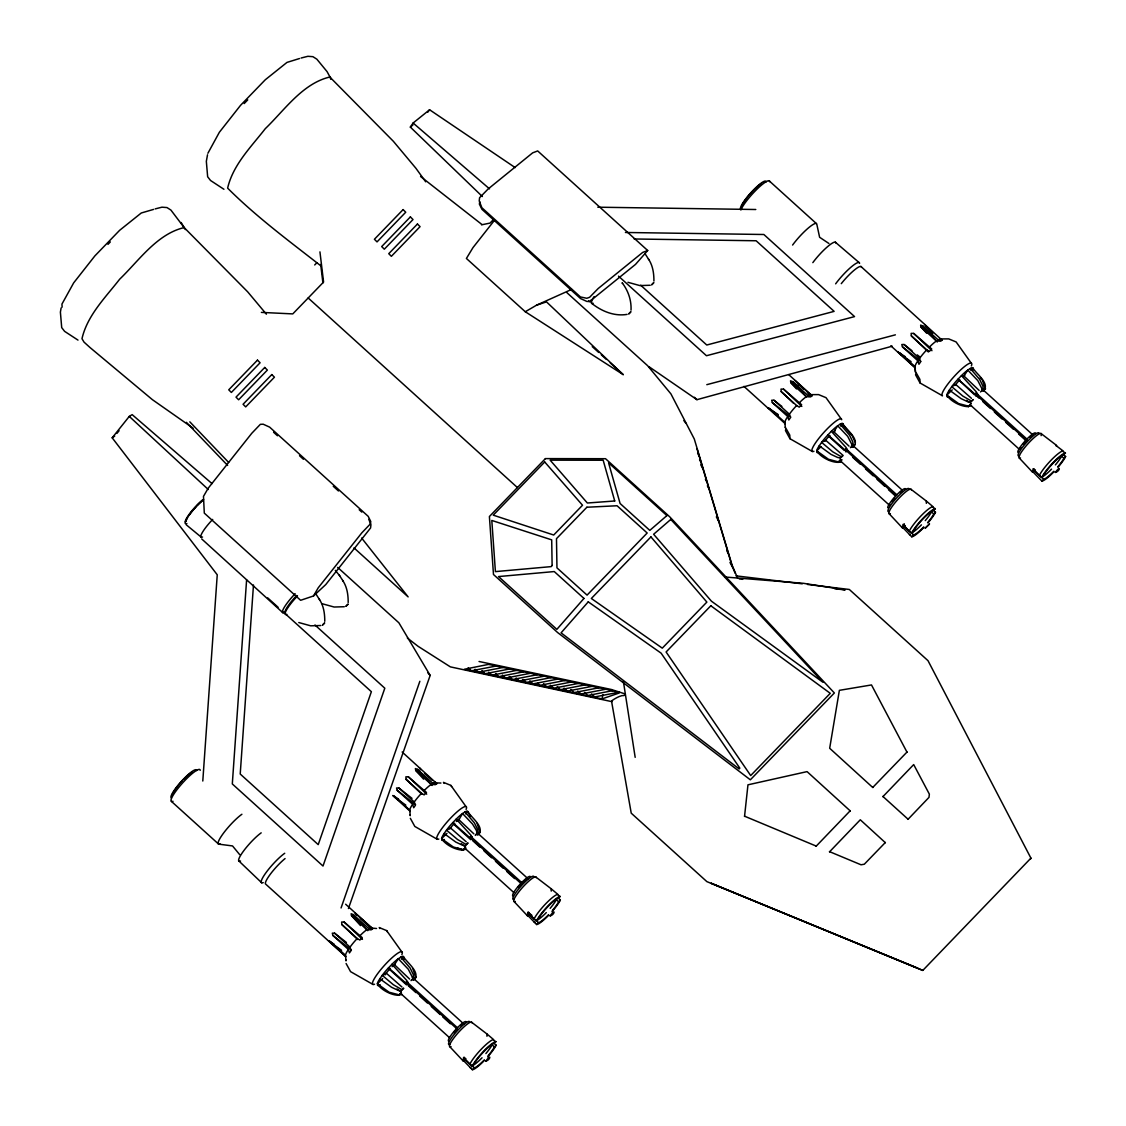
<?xml version="1.0" encoding="UTF-8"?>
<svg xmlns="http://www.w3.org/2000/svg" width="1126" height="1126" viewBox="0 0 1126 1126"><rect width="100%" height="100%" fill="white"/><g stroke="black" fill="none" stroke-linecap="round" stroke-linejoin="round"><path stroke-width="1.5" d="M202.793 781.022L217.248 574.795L112.192 437.817L129.279 416.395L132.164 414.635L211.998 483.603M246.608 579.834L232.308 783.949L323.007 866.035L384.81 688.211L314.97 625M253.477 584.985L240.218 774.026L318.222 844.627L371.369 691.688L283.273 611.953M458.662 820.08L462.561 813.549L465.038 811.93A14.596 2.66 -47.9 0 1 467.754 811.579L470.682 816.42M744.539 816.434L747.96 784.822L807.075 771.62L850.271 810.945M391.947 964.292L406.627 980.324L407.922 982.435L406.486 984.856L389.469 969.345L388.512 967.853L391.947 964.292A14.596 2.66 -47.9 0 1 398.308 958.747L400.786 957.128A14.596 2.66 -47.9 0 1 403.516 956.762L404.276 959.253M456.199 819.109L470.879 835.14L472.16 837.237L470.738 839.658L453.722 824.162L452.765 822.656L456.199 819.109A14.596 2.66 -47.9 0 1 462.561 813.549L472.554 824.077L476.34 830.369L477.1 832.93L475.285 835.422M847.301 449.485L845.865 451.92L847.498 450.231L846.006 447.388L831.326 431.357L827.892 434.918A14.596 2.66 -47.9 0 0 821.628 442.391L819.235 445.812A14.596 2.66 -47.9 0 0 816.744 450.85C820.094 456.734 830.65 462.476 838.307 462.35L840.742 459.887M971.217 403.474L968.43 406.627C960.774 406.767 950.217 401.011 946.853 395.127A14.596 2.66 -47.9 0 1 949.359 390.103L951.752 386.682A14.596 2.66 -47.9 0 1 958.001 379.195L961.449 375.634L976.129 391.679L977.41 393.776L975.989 396.197L976.805 395.493M907.049 752.267L871.496 684.946L839.377 690.337L829.679 748.269L872.861 787.595M479.775 201.779L479.38 204.116L481.956 209.337L580.537 298.559L586.956 301.472L589.799 301.36L635.528 264.385L647.703 250.521L537.679 150.94L532.668 152.84L488.149 188.971L479.577 197.726L479.226 200.921L481.872 207.733L580.453 296.954L586.787 298.277L589.602 297.306L598.173 288.538L642.693 252.421L647.703 250.521M61.128 307.947L60.396 312.127L61.705 327.61L64.59 331.34L77.99 340.108M207.522 154.783L206.339 161.314L207.648 176.754L210.534 180.484L223.919 189.267M397.07 988.952L401.335 992.217L398.928 995.285L401.363 992.822M413.495 980.296C421.842 973.089 406.753 962.575 403.516 956.762L401.377 959.07M461.322 843.768L465.587 847.033L463.18 850.088L465.615 847.639M477.748 835.098C486.08 827.892 471.006 817.377 467.754 811.579L465.629 813.887M464.376 1057.3L464.475 1059.397L471.766 1065.843M486.981 1036.272L486.868 1033.907L471.484 1022.141M528.615 912.116L528.727 914.213L536.004 920.646M551.233 891.088L551.121 888.724L535.737 876.943M842.755 425.966A14.596 2.66 -47.9 0 0 842.952 425.093L842.881 423.826A14.596 2.66 -47.9 0 0 840.165 424.192L837.688 425.797A14.596 2.66 -47.9 0 0 831.326 431.357M840.714 459.281L838.307 462.35M903.756 524.364L903.854 526.461L911.131 532.894M904.319 523.843L904.009 525.195L905.262 525.715M926.36 503.336L926.248 500.971L910.864 489.191M970.837 403.558L968.43 406.627M983.8 390.778C989.993 383.093 976.27 374.057 973.005 368.103A14.596 2.66 -47.9 0 0 970.288 368.469L967.797 370.088A14.596 2.66 -47.9 0 0 961.449 375.634M1033.865 468.641L1033.978 470.738L1041.254 477.185M601.988 698.908L619.328 692.969L611.39 690.407L488.529 664.396L464.348 669.252L601.988 698.908L602.931 694.812M341.065 907.978L419.857 681.272M348.427 908.541L430.16 675.417L398.885 622.805L337.673 567.405M376.548 928.5L371.805 928.106A16.13 2.942 -47.9 0 0 368.652 928.528L353.212 914.565L351.115 913.735L351.523 915.663L360.489 925.572M922.799 970.415L711.294 883.305L922.799 970.415L1030.923 858.139L928.007 660.68L849.328 589.475L807.497 584.45M1030.431 859.18L1030.923 858.139M548.601 914.678A16.468 2.998 -47.9 0 1 538.735 922.687L534.118 918.971L534.822 917.549A18.804 3.42 -47.9 0 1 557.117 894.523L560.185 896.507L558.046 898.337A16.468 2.998 -47.9 0 0 538.538 918.506L536.426 921.054L537.13 919.646A18.804 3.42 -47.9 0 1 559.425 896.606L560.185 896.507M484.349 1059.876A16.468 2.998 -47.9 0 1 474.482 1067.87L469.88 1064.154L470.584 1062.747A18.804 3.42 -47.9 0 1 492.864 1039.706L495.933 1041.691L493.807 1043.52A16.468 2.998 -47.9 0 0 474.285 1063.704L472.188 1066.252L472.878 1064.83A18.804 3.42 -47.9 0 1 495.173 1041.789L495.933 1041.691M558.046 897.872L560.354 899.955L558.257 902.503A16.468 2.998 -47.9 0 1 552.444 910.441M560.354 899.955L559.65 901.377A18.804 3.42 -47.9 0 1 551.951 911.666M493.793 1043.056L496.102 1045.139L494.004 1047.701A16.468 2.998 -47.9 0 1 488.191 1055.639M496.102 1045.139L495.398 1046.561A18.804 3.42 -47.9 0 1 487.699 1056.864M923.728 526.926A16.468 2.998 -47.9 0 1 913.862 534.934L909.259 531.219L909.949 529.811A18.804 3.42 -47.9 0 1 932.244 506.77L935.312 508.755L933.173 510.585A16.468 2.998 -47.9 0 0 913.665 530.754L911.553 533.302L912.257 531.894A18.804 3.42 -47.9 0 1 934.552 508.853L935.312 508.755M933.173 510.12L935.481 512.203L933.384 514.751A16.468 2.998 -47.9 0 1 927.571 522.703M935.481 512.203L934.777 513.625A18.804 3.42 -47.9 0 1 928.134 522.689M1053.852 471.217A16.468 2.998 -47.9 0 1 1043.985 479.212L1039.368 475.51L1040.072 474.088A18.804 3.42 -47.9 0 1 1062.367 451.047L1065.435 453.032L1063.296 454.862A16.468 2.998 -47.9 0 0 1043.774 475.045L1041.677 477.593L1042.38 476.171A18.804 3.42 -47.9 0 1 1064.675 453.145L1065.435 453.032M1063.296 454.397L1065.604 456.494L1063.507 459.042A16.468 2.998 -47.9 0 1 1057.68 466.98M1065.604 456.494L1064.9 457.902A18.804 3.42 -47.9 0 1 1058.257 466.966M410.202 814.802L410.244 815.674L409.751 810.101A16.13 2.942 -47.9 0 1 412.637 804.288L397.211 790.311L396.549 787.989L398.843 787.975L412.003 798.348M345.949 959.985L345.992 960.858L345.499 955.298A16.13 2.942 -47.9 0 1 348.384 949.471L332.958 935.509L332.297 933.173L334.591 933.173L346.442 942.49M785.329 427.05L785.371 427.922L784.878 422.363A16.13 2.942 -47.9 0 1 787.764 416.536L772.337 402.573L771.676 400.237L773.97 400.237L781.866 406.444M207.902 153.263L219.359 132.277L240.556 105.323L265.3 79.749L286.975 62.409L299.516 58.524M313.507 595.964L318.222 587.814L361.812 532.851L370.384 523.9L370.778 521.563L368.202 516.341L269.621 427.12L263.202 424.206L260.345 424.333L251.788 433.271L208.183 488.234L203.482 496.383L204.299 513.118L300.614 600.299L313.507 595.964L325.794 584.535L370.581 527.953L370.933 524.758L368.807 519.325M463.18 850.088C455.523 850.229 444.967 844.486 441.617 838.603A14.596 2.66 -47.9 0 1 444.108 833.564L446.501 830.143A14.596 2.66 -47.9 0 1 452.765 822.656L470.865 838.588M465.094 845.696L467.867 843.092L465.094 845.696L462.462 845.204L455.819 842.093L444.108 833.564M398.928 995.285C391.285 995.412 380.729 989.67 377.365 983.786A14.596 2.66 -47.9 0 1 379.856 978.761L382.249 975.341A14.596 2.66 -47.9 0 1 388.512 967.853L406.613 983.786M385.05 974.919L386.274 973.174A7.446 1.351 -47.9 0 1 389.469 969.345L390.342 968.402M400.842 990.894L403.615 988.29L400.842 990.894L398.224 990.387L391.566 987.277L379.856 978.761M819.235 445.812L830.946 454.341L837.603 457.452L840.221 457.958L842.994 455.354L825.654 440.238L821.628 442.391L832.733 451.793L841.136 456.649M970.345 402.235L973.117 399.631L970.345 402.235L967.713 401.729L961.069 398.618L949.359 390.103M476.467 834.662L478.043 832.325L477.621 829.524L474.398 822.881L465.038 811.93M412.215 979.845L413.791 977.509L413.383 974.722L410.16 968.078L400.786 957.128M837.828 462.124L840.418 462.068L841.995 459.718M851.594 446.909L853.17 444.573L852.762 441.786L849.525 435.129L840.165 424.192M981.717 391.201L983.294 388.85L982.871 386.063L979.648 379.42L970.288 368.469M482.378 196.543L410.343 127.097L413.115 123.016L429.583 109.757L515.187 167.605M411.046 980.619L413.791 977.509M850.412 447.684L853.17 444.573M980.535 391.961L983.294 388.85M427.838 112.164L429.583 109.757M449.837 828.905L450.527 827.976A7.446 1.351 -47.9 0 1 453.722 824.162L454.594 823.205M824.964 441.153L825.654 440.238A7.446 1.351 -47.9 0 1 828.849 436.409L829.721 435.466M955.073 385.444L955.777 384.515A7.446 1.351 -47.9 0 1 958.972 380.701L959.845 379.743M494.469 220.302L472.976 247.621L466.403 258.459L525.279 311.747L623.185 374.62L546.49 301.867L536.567 305.174L525.279 311.747M116.893 433.426L119.074 430.737M842.698 455.988L840.221 457.958M840.756 426.135L842.881 423.826C846.133 429.639 861.207 440.153 852.875 447.346M970.879 370.412L973.005 368.103L973.075 369.384A14.596 2.66 -47.9 0 1 972.878 370.257M107.969 244.37L110.334 241.921M244.173 103.578L247.734 99.904M314.703 264.962L316.856 262.752M493.568 219.429L490.035 223.089L481.506 224.834M521 884.36L521.76 882.615L470.71 836.407M514.103 901.574L527.376 915.734L529.516 914.101M889.23 513.822L902.503 527.995L904.642 526.349M528.01 915.649L536.595 924.516L538.312 922.743M903.151 527.911L911.722 536.764L913.439 534.991M456.748 1029.558L457.522 1027.813L406.472 981.605M1018.594 433.96L1026.25 440.899L1027.011 439.154L975.96 392.946L976.003 393.861M449.851 1046.758L463.138 1060.931L465.263 1059.299M1019.354 458.099L1032.626 472.273L1034.766 470.64M463.771 1060.847L472.357 1069.7L474.06 1067.927M1033.26 472.188L1041.846 481.041L1043.563 479.268M816.083 846.273L850.257 810.706M872.861 787.341L907.035 752.013M829.496 851.875L860.292 819.784L885.374 842.712M882.897 796.673L913.693 764.582L929.358 794.14L928.992 797.377L907.978 819.362M885.36 842.473L864.318 864.219L861.01 864.782L829.482 851.622M855.281 444.291L852.846 446.74L851.509 445.206M477.72 834.493L480.155 832.03M982.97 391.032L985.503 388.723M413.467 979.69L415.902 977.227M821.023 446.642L816.744 450.85L828.497 459.281L838.279 461.857M446.966 833.339L441.617 838.603L453.37 847.033L463.152 849.609M952.216 389.877L946.853 395.127L958.62 403.572L968.402 406.148M382.713 978.536L377.365 983.786L389.117 992.231L398.9 994.793M410.343 127.097L412.904 124.986M964.672 375.521L963.969 376.042A7.446 1.351 -47.9 0 0 963.251 376.577M971.485 405.726L967.952 406.416M456.354 821.487A7.446 1.351 -47.9 0 1 458.718 819.517L459.422 818.982M477.1 832.93L478.043 832.325M466.234 849.201L462.702 849.877L457.747 848.188M395.184 964.18L394.466 964.7A7.446 1.351 -47.9 0 0 392.101 966.671M112.192 437.817L114.711 436.114M845.992 450.85L827.892 434.918L828.849 436.409L829.735 435.861M453.722 824.162L454.608 823.613M389.469 969.345L390.37 968.81M835.112 430.934L833.845 431.765A7.446 1.351 -47.9 0 0 833.127 432.285M971.485 398.351L955.777 384.515L951.752 386.682L962.843 396.085L971.245 400.94M840.418 462.068L841.361 461.449L839.123 461.28M466.234 841.812L450.527 827.976L446.501 830.143L457.606 839.546L465.995 844.401M401.982 987.009L386.274 973.174L382.249 975.341L393.354 984.729L401.757 989.585M536.567 305.174L571.628 289.41M153.586 209.394L141.271 212.997L119.609 230.337L94.866 255.912L73.669 282.879L61.958 304.062L62.113 307.173M648.9 366.64L696.938 399.674L892.242 346.189M706.804 384.67L895.381 334.844M301.106 58.017L307.891 56.3L312.915 56.68L316.856 59.185L327.061 71.614L331.058 78.961M155.163 208.901L161.961 207.184L166.972 207.564L170.927 210.083L184.157 227.579L247.692 291.845L266.398 314.196M496.186 666.015L471.484 670.815L468.163 667.817M503.026 667.465L478.325 672.264L475.017 669.266M509.881 668.914L485.179 673.728L481.858 670.716M516.735 670.364L492.034 675.178L488.712 672.166M523.576 671.814L498.874 676.627L495.567 673.615M530.43 673.264L505.729 678.077L502.407 675.065M537.271 674.713L512.583 679.527L509.262 676.515M544.125 676.177L519.424 680.977L516.102 677.965M550.98 677.627L526.278 682.426L522.957 679.414M557.82 679.077L533.119 683.876L529.811 680.864M564.675 680.526L539.973 685.326L537.764 683.327M571.515 681.976L546.828 686.776L543.506 683.764M578.37 683.426L553.668 688.225L550.347 685.227M585.224 684.875L560.523 689.675L557.201 686.677M592.065 686.325L567.363 691.125L564.056 688.127M598.919 687.775L574.218 692.574L570.896 689.576M605.774 689.225L581.072 694.024L577.751 691.026M612.614 690.674L587.913 695.474L584.591 692.476M619.469 692.124L594.767 696.924L591.446 693.926M650.237 285.258L639.85 285.582L627.942 282.302M1056.835 446.009L1055.724 445.333L1063.127 450.949M1035.385 469.992L1034.132 469.486M1041.846 481.041L1042.62 480.943A18.804 3.42 -47.9 0 0 1053.88 471.808M926.248 500.971L933.004 506.672M909.428 534.667L910.188 534.568M911.722 536.764L912.496 536.652A18.804 3.42 -47.9 0 0 923.756 527.517M551.121 888.724L557.877 894.41M534.287 922.419L535.061 922.321M536.595 924.516L537.369 924.404A18.804 3.42 -47.9 0 0 548.629 915.269M486.868 1033.907L493.624 1039.608M465.882 1058.651L464.63 1058.13M470.049 1067.617L470.809 1067.504M472.357 1069.7L473.117 1069.601A18.804 3.42 -47.9 0 0 484.377 1060.467M425.698 181.807L415.874 168.224L393.354 141.285L329.819 77.018C302.528 83.479 284.667 110.01 265.3 128.66C251.042 146.985 232.955 164.846 227.635 188.141C255.982 216.516 289.213 241.147 320.966 265.933M184.157 227.579C156.88 234.039 139.019 260.57 119.652 279.22C105.38 297.546 87.293 315.393 81.987 338.701L84.014 342.107L90.038 347.554L152.39 399.66L193.123 428.204M627.126 314.379C614.275 316.547 601.748 311.283 591.783 303.429M344.289 606.731L334.112 607.027L322.205 603.747M320.882 625.521L310.692 625.817L298.784 622.537M398.449 995.06L401.982 994.385L399.744 994.23M940.956 338.926L948.725 338.898L956.129 341.952L971.217 363.093M904.094 344.514L901.799 344.528L902.461 346.85L917.887 360.813L918.957 364.261L920.589 361.925L919.52 358.476L904.094 344.514L911.99 350.735M796.504 388.92L790.902 382.727L790.494 380.785L792.591 381.63L808.032 395.592A16.13 2.942 -47.9 0 1 810.847 394.635L818.602 394.607L826.005 397.661L841.108 418.802M597.807 207.198L755.785 209.506M625.437 232.477L763.864 234.504L854.564 316.603L706.466 355.732L618.512 276.137M634.163 238.979L756.123 240.767L834.141 311.367L706.762 345.02L640.694 285.216M423.615 779.15L415.775 770.48L415.367 768.537L417.465 769.368L432.905 783.344A16.13 2.942 -47.9 0 1 436.058 782.922L440.913 783.034M911.328 335.858L926.754 349.834L929.372 351.411L931.723 348.976L913.679 333.423L911.131 333.352L911.328 335.858L928.387 351.988M781.205 391.581L796.631 405.543L799.249 407.133L801.613 404.698L783.555 389.146L781.008 389.075L781.205 391.581L793.394 403.108M406.078 779.333L421.504 793.295L424.122 794.886L426.472 792.451L408.428 776.898L405.881 776.813L406.078 779.333L421.926 794.309M341.825 924.516L357.252 938.479L359.87 940.069L362.234 937.634L344.176 922.081L341.642 922.011L341.825 924.516L357.674 939.492M261.387 312.395L292.774 313.901L323.584 282.049L319.939 251.872M938.155 339.883L942.335 340.08L940.646 341.192L936.452 340.981L921.026 327.019L920.618 325.076L922.715 325.907L938.155 339.883A16.13 2.942 -47.9 0 1 941.294 339.461L860.926 266.482M808.032 395.592L812.226 395.803L810.523 396.901L806.329 396.704L790.902 382.727M432.905 783.344L437.099 783.555L435.396 784.653L431.202 784.442L415.775 770.48M368.652 928.528L372.847 928.739L371.144 929.851L366.949 929.64L351.523 915.663M725.44 577.047L803.542 583.324L845.19 589.869L834.774 588.799M739.318 578.961L742.794 579.313M736.038 575.865L802.275 583.817M479.043 661.483L611.348 689.492L625.338 693.996L624.114 695.516C620.313 694.841 611.981 700.414 611.77 700.893M611.939 701.667L450.372 666.874L418.084 646.31L407.359 638.02M917.676 968.107L706.875 881.63L631.236 813.183L611.545 701.174M465.967 806.554L450.879 785.413L443.475 782.359L444.137 783.386M401.729 951.752L386.626 930.597L379.223 927.557L379.884 928.57M744.525 816.181L816.083 846.034M905.304 356.731L898.069 352.03L915.044 367.512A16.13 2.942 -47.9 0 0 915.382 368.047L890.849 345.837M778.052 414.481L767.946 407.753L778.094 415.353M398.618 799.178L392.819 795.505L409.794 810.973A16.13 2.942 -47.9 0 0 410.131 811.508M334.38 944.376L328.567 940.689L345.541 956.171A16.13 2.942 -47.9 0 0 345.879 956.692L265.849 884.262A19.438 3.547 -47.9 0 1 270.353 874.17A19.438 3.547 -47.9 0 1 285.075 858.561M812.367 451.512L789.945 438.704L789.776 435.115L785.962 428.359L785.469 430.568L789.945 438.704M437.24 839.264L414.818 826.456L410.343 818.32M372.988 984.448L350.58 971.654L346.09 963.504M828.919 243.483L819.615 237.276L816.829 224.356A21.38 3.899 -47.9 0 0 808.144 228.17A21.38 3.899 -47.9 0 0 792.591 245.046M920.069 382.995L915.593 374.845L916.085 372.636L919.9 379.392L920.069 382.995L942.49 395.803A21.83 3.983 -47.9 0 1 956.579 373.902A21.83 3.983 -47.9 0 1 971.358 365.95M899.604 353.55L911.089 361.657M394.367 797.011L405.839 805.132M330.115 942.195L341.586 950.316M201.273 537.186L186.24 524.772M1040.973 433.482L1056.357 445.249M420.561 176.486L481.872 224.468M917.254 354.873L919.886 356.956M902.461 346.85L920.885 361.362M772.337 402.573L790.762 417.07M397.211 790.311L415.635 804.823M332.958 935.509L351.382 950.02M966.558 400.293L969.162 402.39M924.685 324.527L932.722 333.395M794.562 380.25L811.184 395.17M420.617 768.959L419.435 767.988L420.66 769.818M835.309 242.16L859.025 262.499M413.115 123.016L489.514 188.858M769.128 180.793L816.266 223.469M925.91 326.357L932.342 332.184M1063.887 458.268L1061.579 456.171L1061.199 456.945A16.468 2.998 -47.9 0 1 1055.372 464.897M981.9 388.78L1033.288 435.283M975.158 393.79L1026.208 439.985M976.101 395.127L958.001 379.195L974.483 394.776M975.2 394.691L979.029 398.154M982.857 401.63L990.514 408.555M994.342 412.017L1001.999 418.956M1005.828 422.419L1013.484 429.344M970.148 404.797L1018.96 448.978M899.561 352.677L915.002 366.64L915.48 372.199L915.044 367.512M788.89 374.775L810.847 394.635M798.362 384.402L803.5 389.061M807.37 392.552L809.932 394.874M933.764 513.977L931.469 511.894L931.075 512.668A16.468 2.998 -47.9 0 1 925.262 520.606M851.777 444.503L901.884 489.838M845.851 448.669L896.901 494.863L896.085 495.707L845.035 449.499L845.077 450.414M852.734 457.339L860.391 464.278M865.5 468.895L873.157 475.819M876.985 479.282L884.642 486.221M888.47 489.683L894.846 495.454M773.97 400.237L789.396 414.199L790.466 417.647L788.833 419.984L787.764 416.536M840.024 460.52L888.836 504.687M769.452 408.386L784.878 422.363M743.948 386.373L785.258 423.756A16.13 2.942 -47.9 0 1 784.921 423.221M566.871 292.633L647.619 365.697L670.927 393.889L694.292 438.999L731.956 564.816L737.53 578.018M592.248 346.625L598.694 352.452M601.27 354.789L606.421 359.447M610.292 362.952L623.185 374.62M882.883 796.42L907.964 819.123M308.172 297.982L517.411 487.558M273.59 432.257L277.475 435.776M299.53 455.734L303.415 459.267M333.254 486.263L338.447 490.964M359.194 509.74L361.798 512.091M354 547.898L408.133 596.893L361.643 538.059M267.721 597.892L278.094 607.266M282.879 612.741L201.667 538.904M402.151 752.013L436.058 782.922M424.516 773.323L432.229 780.304M558.637 901.729L556.328 899.646L555.948 900.42A16.468 2.998 -47.9 0 1 550.135 908.358M476.65 832.255L528.038 878.759M520.958 883.46L469.908 837.251L469.95 838.166M472.498 840.475L480.155 847.399M483.983 850.862L491.64 857.801M495.468 861.263L503.125 868.188M506.953 871.651L514.61 878.59M398.843 787.975L414.269 801.951L415.339 805.386L413.706 807.722L412.637 804.288M464.897 848.258L513.709 892.439M394.325 796.138L409.751 810.101M345.64 904.22L371.467 927.585M371.805 928.106L355.183 913.186L356.407 915.016M360.264 918.506L370.553 927.824M494.398 1046.913L492.09 1044.829L491.696 1045.604A16.468 2.998 -47.9 0 1 485.883 1053.556M412.412 977.438L463.785 1023.942M456.706 1028.643L405.656 982.449L405.698 983.35M408.245 985.658L415.902 992.597M419.731 996.06L427.401 1002.985M431.23 1006.447L440.153 1014.54M442.715 1016.848L450.372 1023.773M334.591 933.173L350.031 947.135L351.087 950.583L349.454 952.92L348.384 949.471M400.645 993.456L449.457 1037.637M330.073 941.322L345.499 955.298M171.504 801.473L218.641 844.134L232.533 845.936L239.669 854.62M828.849 436.409L844.359 450.484M129.279 416.395L208.296 489.514M913.679 333.423L931.962 350.707M783.555 389.146L801.839 406.43M694.376 397.267L696.938 399.674M408.428 776.898L426.712 794.182M344.176 922.081L362.459 939.365M239.12 861.207L261.725 882.798M458.718 819.517L473.905 833.887M979.156 390.426L963.969 376.042L967.797 370.088L977.804 380.616L982.351 389.469M849.032 446.149L833.845 431.765L837.688 425.797L847.681 436.339L852.227 445.178M409.653 979.085L394.466 964.7L398.308 958.747L408.316 969.275L412.848 978.128M189.815 421.842L228.62 462.406M186.381 422.334L227.621 465.432M1039.368 475.51L1033.091 468.74L1032.626 472.273M909.259 531.219L902.982 524.449L902.503 527.995M534.118 918.971L527.841 912.201L527.376 915.734M469.88 1064.154L463.602 1057.398L463.138 1060.931M531.936 915.41L528.882 912.947M980.225 377.66L982.379 380.011L985.433 389.061M427.866 672.898L430.16 675.417M922.715 325.907L937.282 342.008M921.026 327.019L926.628 333.197M792.591 381.63L806.047 396.479M417.465 769.368L432.032 785.469M353.212 914.565L367.78 930.667M795.744 381.207L799.178 385.162M335.323 570.375L339.728 575.822M683.876 420.603L685.945 423.376M648.421 259.008C652.855 265.469 653.953 273.379 653.924 281.064M622.551 283.471L622.101 282.753C628.153 290.607 631.517 300.206 631.024 310.157M342.67 580.453C347.118 586.913 348.216 594.824 348.187 602.509M450.879 785.413L451.61 786.553M319.263 599.229C323.697 605.704 324.795 613.614 324.767 621.285M386.626 930.597L387.358 931.737M645.015 253.66L648.829 259.642M339.264 575.105L343.092 581.086M315.857 593.895L319.671 599.876M181.131 222.512L185.354 229.563M329.819 77.018L331.171 79.284M842.952 425.093L852.255 435.72L855.127 442.138M697.613 453.201L699.204 456.171M699.57 459.718L701.146 462.687M700.724 464.742L703.103 469.19M705.411 479.254L707.001 482.224M707.367 485.77L708.958 488.74M716.333 516.848L718.712 521.31M726.875 550.91L728.452 553.879M729.986 562.451L732.364 566.899M477.128 823.472L480.183 832.522M412.876 968.67L415.93 977.706M735.165 573.233L732.013 565.731L697.022 448.894M977.41 393.776L977.621 394.508M472.16 837.237L472.371 837.969M407.922 982.435L408.119 983.167M623.382 681.385L635.177 757.348M320.685 264.455L322.909 282.893M521.76 882.615L521.817 883.53M514.258 899.252A15.454 2.815 -47.9 0 1 520.409 886.866A15.454 2.815 -47.9 0 1 533.907 876.887M515.272 901.419A16.44 2.998 -47.9 0 1 521.802 888.245A16.44 2.998 -47.9 0 1 536.173 877.633M512.907 895.986A13.09 2.393 -47.9 0 1 519.044 885.374A13.09 2.393 -47.9 0 1 530.121 876.38M546.293 912.595A16.468 2.998 -47.9 0 1 536.426 920.589M518.016 887.513A9.909 1.802 -47.9 0 1 526.222 879.448M444.404 839.503A14.596 2.66 -47.9 0 1 441.673 839.869M438.802 839.053A21.83 3.983 -47.9 0 1 449.387 819.432A21.83 3.983 -47.9 0 1 466.108 809.425M423.855 790.86A16.13 2.942 -47.9 0 1 431.202 784.442M414.269 801.951A16.13 2.942 -47.9 0 1 421.504 793.295M448.655 1041.17A13.09 2.393 -47.9 0 1 455.931 1029.291A13.09 2.393 -47.9 0 1 466.22 1022.112M450.02 1044.435A15.454 2.815 -47.9 0 1 456.157 1032.063A15.454 2.815 -47.9 0 1 469.655 1022.084M451.019 1046.603A16.44 2.998 -47.9 0 1 457.564 1033.429A16.44 2.998 -47.9 0 1 471.921 1022.816M482.041 1057.778A16.468 2.998 -47.9 0 1 472.174 1065.787M453.764 1032.697A9.909 1.802 -47.9 0 1 457.142 1028.854M460.548 1025.687A9.909 1.802 -47.9 0 1 461.97 1024.632M380.152 984.701A14.596 2.66 -47.9 0 1 377.421 985.067M374.55 984.251A21.83 3.983 -47.9 0 1 385.134 964.63A21.83 3.983 -47.9 0 1 401.869 954.609M359.616 936.058A16.13 2.942 -47.9 0 1 366.949 929.64M350.031 947.135A16.13 2.942 -47.9 0 1 357.252 938.479M263.231 882.601A21.127 3.857 -47.9 0 1 266.13 872.481A21.127 3.857 -47.9 0 1 284.723 853.269M240.556 861.01A20.282 3.702 -47.9 0 1 243.343 851.298A20.282 3.702 -47.9 0 1 261.19 832.846M220.161 843.937A21.38 3.899 -47.9 0 1 223.103 833.69A21.38 3.899 -47.9 0 1 241.907 814.253M173.024 801.276A21.38 3.899 -47.9 0 1 181.525 784.146A21.38 3.899 -47.9 0 1 200.189 770.339M171.405 797.898A18.776 3.42 -47.9 0 1 181.849 780.853A18.776 3.42 -47.9 0 1 196.614 770.55M171.982 796.012A17.214 3.139 -47.9 0 1 182.525 780.543M183.538 779.473A17.214 3.139 -47.9 0 1 191.941 772.14M286.863 614.374A18.537 3.378 -47.9 0 1 297.503 595.978M202.539 537.018A17.72 3.223 -47.9 0 1 212.701 519.424M284.231 612.572A18.987 3.462 -47.9 0 1 295.139 593.712M285.328 613.177A17.65 3.223 -47.9 0 1 296.729 595.485M186.888 523.506A18.227 3.322 -47.9 0 1 188.591 515.877A18.227 3.322 -47.9 0 1 203.623 499.578M185.34 521.662A17.129 3.125 -47.9 0 1 202.736 499.733M186.142 521.254A16.271 2.97 -47.9 0 1 187.535 517.65M189.267 514.976A16.271 2.97 -47.9 0 1 196.107 506.644M197.078 505.63A16.271 2.97 -47.9 0 1 201.807 501.154M890.399 513.667A16.44 2.998 -47.9 0 1 896.929 500.493A16.44 2.998 -47.9 0 1 911.3 489.88M887.682 507.685A13.09 2.393 -47.9 0 1 896.479 495.116A13.09 2.393 -47.9 0 1 905.6 489.163M889.399 511.5A15.454 2.815 -47.9 0 1 895.536 499.114A15.454 2.815 -47.9 0 1 909.034 489.134M921.42 524.843A16.468 2.998 -47.9 0 1 911.553 532.837M889.864 505.447A9.909 1.802 -47.9 0 1 890.061 504.561M891.764 501.619A9.909 1.802 -47.9 0 1 894.762 497.819M899.927 492.752A9.909 1.802 -47.9 0 1 902.461 491.105M818.447 452.342A14.596 2.66 -47.9 0 1 816.8 452.131M813.929 451.301A21.83 3.983 -47.9 0 1 822.613 433.82A21.83 3.983 -47.9 0 1 841.685 419.716M789.396 414.199A16.13 2.942 -47.9 0 1 796.631 405.543M798.996 403.108A16.13 2.942 -47.9 0 1 806.329 396.704M1020.522 457.944A16.44 2.998 -47.9 0 1 1028.488 443.18A16.44 2.998 -47.9 0 1 1041.086 435.635M1018.143 452.511A13.09 2.393 -47.9 0 1 1025.434 440.632A13.09 2.393 -47.9 0 1 1035.723 433.454M1019.509 455.777A15.454 2.815 -47.9 0 1 1025.659 443.405A15.454 2.815 -47.9 0 1 1039.157 433.426M1051.543 469.12A16.468 2.998 -47.9 0 1 1041.677 477.128M1020.17 448.838A9.909 1.802 -47.9 0 1 1020.818 447.529M1023.267 444.038A9.909 1.802 -47.9 0 1 1026.645 440.196M1030.051 437.029A9.909 1.802 -47.9 0 1 1031.472 435.973M948.571 396.634A14.596 2.66 -47.9 0 1 946.924 396.408M915.002 366.64A16.13 2.942 -47.9 0 1 917.887 360.813M919.52 358.476A16.13 2.942 -47.9 0 1 926.754 349.834M841.277 283.653A19.438 3.547 -47.9 0 1 861.446 267.298M929.105 347.399A16.13 2.942 -47.9 0 1 936.452 340.981M835.633 283.836A21.127 3.857 -47.9 0 1 851.003 267.158A21.127 3.857 -47.9 0 1 859.588 263.371M812.831 262.639A20.282 3.702 -47.9 0 1 827.596 246.636A20.282 3.702 -47.9 0 1 835.844 243.005M740.866 210.013A21.38 3.899 -47.9 0 1 756.7 189.464A21.38 3.899 -47.9 0 1 769.691 181.68M740.908 209.239A18.776 3.42 -47.9 0 1 751.352 192.194A18.776 3.42 -47.9 0 1 766.102 181.891M741.823 205.805A17.214 3.139 -47.9 0 1 761.429 183.482M763.344 182.454A17.214 3.139 -47.9 0 1 764.582 182.285M593.106 303.246A18.537 3.378 -47.9 0 1 594.12 296.56M590.474 301.43A18.987 3.462 -47.9 0 1 588.616 300.825M591.586 302.049A17.65 3.223 -47.9 0 1 591.46 299.727M322.613 624.958L324.57 623.03L322.613 624.958M346.034 606.168L347.99 604.24L346.034 606.168M628.857 313.83L630.771 311.846L628.857 313.83M651.771 284.723L653.685 282.739L651.771 284.723M485.883 1061.072C490.415 1060.157 491.766 1052.669 485.883 1061.072M550.121 915.888C554.668 914.959 556.019 907.486 550.121 915.888M925.262 528.136L929.471 523.998L925.262 528.136M1055.372 472.427C1059.904 471.498 1061.269 464.011 1055.372 472.427M552.12 565.463L551.219 566.617L495.412 571.614L491.809 520.451L551.698 539.861L552.12 565.463M583.958 598.441L556.849 629.364L498.522 576.568L554.259 571.558L583.958 598.441M588.251 601.847L561.072 632.854L739.149 768.917L739.824 768.143L661.131 653.179L588.251 601.847M257.474 360.137L228.747 389.821L231.365 392.453L260.092 362.769L257.474 360.137M403.122 209.591L374.409 239.261L377.027 241.893L405.726 212.223L403.122 209.591M264.751 367.442L236.01 397.14L238.628 399.772L267.369 370.074L264.751 367.442M410.385 216.896L381.686 246.566L384.304 249.198L413.003 219.542L410.385 216.896M271.816 374.564L243.075 404.262L245.693 406.894L274.434 377.196L271.816 374.564M417.45 224.018L388.751 253.688L391.369 256.32L420.068 226.65L417.45 224.018M545.42 458.606L489.402 516.51L493.484 574.499L557.651 632.573L750.338 779.811L834.366 692.969L669.688 516.778L605.521 458.704L545.42 458.606M544.702 461.97L493.244 515.159L553.71 535.019L582.522 505.236L544.702 461.97M586.885 507.235L556.483 538.664L556.962 567.87L587.068 595.119L647.168 533.006L617.062 505.757L586.885 507.235M650.927 536.905L591.333 598.483L662.285 648.154L706.861 602.086L650.927 536.905M710.816 605.76L666.099 651.982L750.69 775.561L830.256 693.32L710.816 605.76M666.902 515.609L649.801 530.388L620.102 503.505L608.561 462.814L666.902 515.609M670.786 519.438L653.629 534.259L711.435 601.185L822.965 682.272L670.786 519.438M614.726 500.986L587.364 503.012L550.135 460.154L603.17 460.238L614.726 500.986"/></g></svg>
